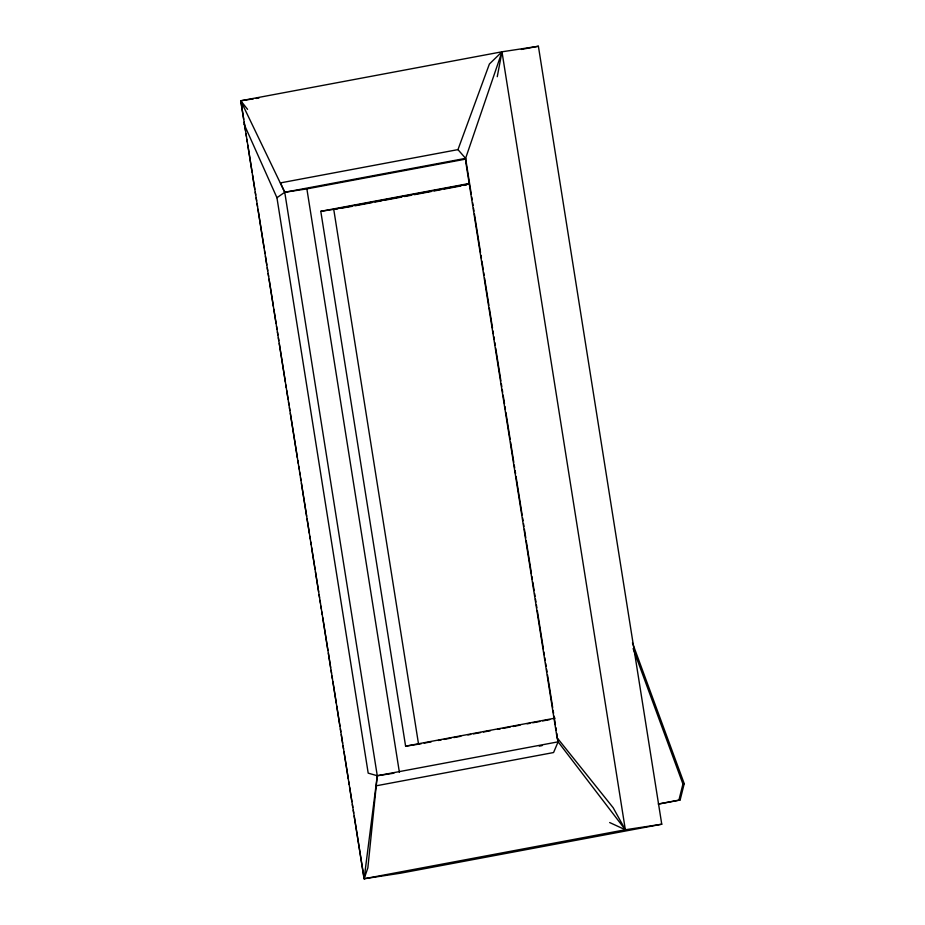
<?xml version="1.0" encoding="UTF-8"?>
<svg xmlns="http://www.w3.org/2000/svg" width="925" height="925" viewBox="0 0 925 925"><rect width="100%" height="100%" fill="white"/><g stroke="black" fill="none" stroke-linecap="round" stroke-linejoin="round"><path stroke-width="1.39" d="M609.668 822.545L625.346 829.771L501.986 51.8L489.394 64.022L457.967 149.619L280.448 182.896L284.75 192.261L377.273 775.74L367.861 867.881L364.126 878.75L400.537 873.2L661.757 824.221L538.396 46.25L501.986 51.8L240.766 100.779L364.126 878.75L625.346 829.771L661.757 824.221M497.257 76.706L501.986 51.8L465.599 158.36L465.83 162.303L557.07 737.734L558.11 741.838L625.346 829.771L613.171 807.733L557.07 737.734M658.45 804.103L678.869 800.275L682.939 784.007L633.139 648.575M678.869 800.275L680.153 799.905L684.234 783.648L632.446 642.852M557.659 738.982L558.11 741.838L553.566 752.545L376.059 785.834M393.877 773.207L377.273 775.74L368.196 773.138L276.945 197.719L284.75 192.261L465.599 158.36L471.253 194.019M682.939 784.007L684.234 783.648M521.353 49.441L538.396 46.25M253.369 98.859L240.766 100.779L284.75 192.261L306.88 188.885L465.125 159.216M417.256 744.394L405.601 746.174L320.79 211.316L468.848 183.555M469.102 183.959L333.74 209.339L418.551 744.197L421.372 743.665M352.333 206.31L340.215 208.356M355.154 205.778L372.07 202.61M374.891 202.078L381.944 200.76M384.754 200.228L401.681 197.048M404.502 196.528L411.556 195.198M414.365 194.678L431.293 191.498M434.114 190.978L441.167 189.648M443.977 189.128L460.904 185.948M463.726 185.416L466.547 184.896M405.601 746.174L555.069 718.147M424.193 743.133L431.235 741.815M438.288 740.497L441.109 739.965M443.931 739.433L450.984 738.115M453.805 737.583L460.847 736.265M467.9 734.947L470.721 734.415M473.542 733.883L480.595 732.565M483.417 732.033L490.458 730.715M497.511 729.386L500.333 728.865M503.154 728.333L510.207 727.015M513.028 726.483L520.07 725.165M527.123 723.836L529.944 723.315M532.765 722.783L539.818 721.465M542.628 720.933L549.681 719.615M558.11 741.838L377.273 775.74L364.126 878.75L354.171 815.942M539.275 746.14L542.096 745.608M658.38 803.987L680.153 799.905M256.167 98.432L258.977 98.004M320.79 211.316L337.625 208.749M457.967 149.619L465.599 158.36M247.588 109.358L240.766 100.779L243.703 119.337M244.084 124.181L276.945 197.719M471.704 196.875L472.155 199.731M472.606 202.587L473.057 205.431M473.507 208.287L473.97 211.143M474.421 213.999L480.526 252.513M480.977 255.369L481.428 258.214M481.879 261.07L483.243 269.626M483.694 272.482L484.145 275.338M484.596 278.194L488.897 305.296M489.348 308.152L492.516 328.121M492.967 330.977L493.418 333.833M493.869 336.677L494.32 339.533M494.771 342.389L495.233 345.245M495.684 348.089L500.887 380.903M501.338 383.759L501.789 386.615M502.24 389.471L502.691 392.316M503.142 395.172L504.507 403.728M504.958 406.584L505.408 409.44M505.859 412.296L510.161 439.398M510.612 442.254L513.78 462.222M514.231 465.078L514.682 467.934M515.132 470.779L515.583 473.635M516.034 476.491L522.151 515.005M522.602 517.861L523.053 520.717M523.504 523.562L523.955 526.418M524.406 529.273L525.77 537.83M526.221 540.686L531.424 573.5M531.875 576.356L532.326 579.2M532.777 582.056L534.141 590.613M534.592 593.468L535.043 596.324M535.494 599.18L535.945 602.025M536.396 604.881L536.847 607.737M537.309 610.593L543.414 649.107M543.865 651.963L544.316 654.819M544.767 657.663L545.218 660.519M545.669 663.375L546.132 666.231M546.582 669.076L547.033 671.932M547.484 674.788L552.688 707.602M553.138 710.446L553.589 713.302M554.04 716.158L555.405 724.714M555.856 727.57L556.307 730.426M556.757 733.282L557.208 736.127M306.88 188.885L399.403 772.363M244.165 122.193L244.616 125.048M245.067 127.893L245.518 130.749M245.969 133.605L246.42 136.461M246.883 139.317L247.333 142.172M247.784 145.028L252.086 172.154M252.537 175.01L254.803 189.278M255.254 192.134L255.705 194.99M256.156 197.846L256.607 200.702M257.058 203.558L257.52 206.414M257.971 209.27L264.076 247.808M264.527 250.663L264.989 253.519M265.44 256.375L266.793 264.932M267.244 267.787L267.707 270.643M268.157 273.499L268.608 276.355M269.059 279.211L273.361 306.337M273.812 309.193L276.078 323.461M276.529 326.317L276.98 329.173M277.431 332.029L277.882 334.885M278.344 337.741L278.795 340.597M279.246 343.453L285.363 381.99M285.813 384.846L286.264 387.702M286.715 390.558L288.068 399.114M288.531 401.97L288.982 404.826M289.433 407.682L289.883 410.538M290.334 413.394L297.353 457.644M297.804 460.5L298.255 463.356M298.717 466.212L299.168 469.067M299.619 471.923L300.07 474.779M300.521 477.635L300.972 480.48M301.423 483.336L306.637 516.173M307.088 519.029L309.355 533.297M309.806 536.153L310.257 539.009M310.708 541.865L311.158 544.721M311.609 547.577L315.009 568.991M315.46 571.847L318.628 591.827M319.079 594.683L319.541 597.538M319.992 600.394L320.443 603.25M320.894 606.106L321.345 608.962M321.796 611.807L322.247 614.663M322.709 617.518L327.913 650.356M328.363 653.212L330.63 667.48M331.081 670.336L331.532 673.192M331.983 676.048L332.433 678.904M332.896 681.76L336.284 703.173M336.735 706.029L339.903 726.009M340.365 728.865L340.816 731.721M341.267 734.577L342.62 743.145M343.071 745.989L343.533 748.845M343.984 751.701L348.286 778.827M348.737 781.683L349.188 784.539M349.638 787.395L351.905 801.663M352.356 804.519L352.807 807.375M353.257 810.231L353.72 813.087"/></g></svg>
